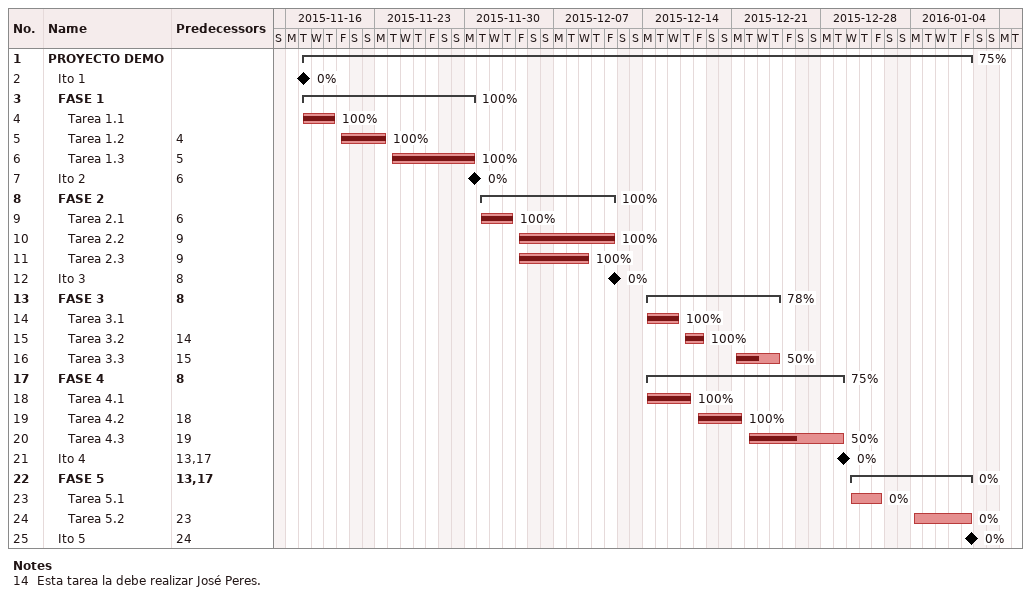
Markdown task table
| ID | Level | Task | Start | Finish | Predecessors | % complete |
|---|---|---|---|---|---|---|
| 1 | 1 | **PROYECTO DEMO** | 2015-11-17 | 2016-01-08 |  | 75 |
| 2 | 2 | Ito 1 (milestone) | 2015-11-17 | 2015-11-17 |  | 0 |
| 3 | 2 | **FASE 1** | 2015-11-17 | 2015-11-30 |  | 100 |
| 4 | 3 | Tarea 1.1 | 2015-11-17 | 2015-11-19 |  | 100 |
| 5 | 3 | Tarea 1.2 | 2015-11-20 | 2015-11-23 | 4 | 100 |
| 6 | 3 | Tarea 1.3 | 2015-11-24 | 2015-11-30 | 5 | 100 |
| 7 | 2 | Ito 2 (milestone) | 2015-11-30 | 2015-11-30 | 6 | 0 |
| 8 | 2 | **FASE 2** | 2015-12-01 | 2015-12-11 |  | 100 |
| 9 | 3 | Tarea 2.1 | 2015-12-01 | 2015-12-03 | 6 | 100 |
| 10 | 3 | Tarea 2.2 | 2015-12-04 | 2015-12-11 | 9 | 100 |
| 11 | 3 | Tarea 2.3 | 2015-12-04 | 2015-12-09 | 9 | 100 |
| 12 | 2 | Ito 3 (milestone) | 2015-12-11 | 2015-12-11 | 8 | 0 |
| 13 | 2 | **FASE 3** | 2015-12-14 | 2015-12-24 | 8 | 78 |
| 14 | 3 | Tarea 3.1 | 2015-12-14 | 2015-12-16 |  | 100 |
| 15 | 3 | Tarea 3.2 | 2015-12-17 | 2015-12-18 | 14 | 100 |
| 16 | 3 | Tarea 3.3 | 2015-12-21 | 2015-12-24 | 15 | 50 |
| 17 | 2 | **FASE 4** | 2015-12-14 | 2015-12-29 | 8 | 75 |
| 18 | 3 | Tarea 4.1 | 2015-12-14 | 2015-12-17 |  | 100 |
| 19 | 3 | Tarea 4.2 | 2015-12-18 | 2015-12-21 | 18 | 100 |
| 20 | 3 | Tarea 4.3 | 2015-12-22 | 2015-12-29 | 19 | 50 |
| 21 | 2 | Ito 4 (milestone) | 2015-12-29 | 2015-12-29 | 13, 17 | 0 |
| 22 | 2 | **FASE 5** | 2015-12-30 | 2016-01-08 | 13, 17 | 0 |
| 23 | 3 | Tarea 5.1 | 2015-12-30 | 2016-01-01 |  | 0 |
| 24 | 3 | Tarea 5.2 | 2016-01-04 | 2016-01-08 | 23 | 0 |
| 25 | 2 | Ito 5 (milestone) | 2016-01-08 | 2016-01-08 | 24 | 0 |

Notes
- 14: Esta tarea la debe realizar José Peres.
